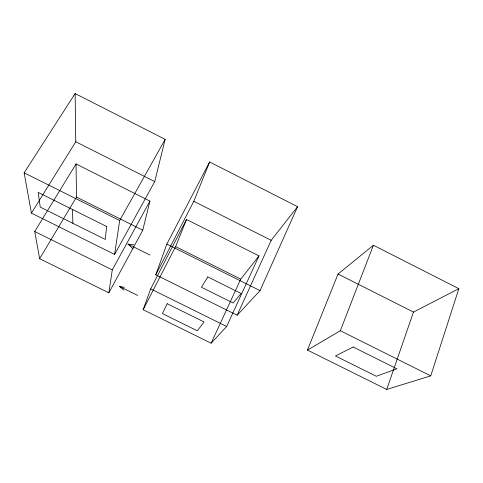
<?xml version="1.0" encoding="UTF-8"?>
<svg xmlns="http://www.w3.org/2000/svg" width="483" height="483" viewBox="0 0 483 483"><rect width="100%" height="100%" fill="white"/><g stroke="black" fill="none" stroke-linecap="round" stroke-linejoin="round"><path stroke-width="0.72" d="M108.856 292.813L112.285 269.888L149.935 201.091L76.054 163.972L34.74 231.52L39.642 258.713L108.856 292.813L142.763 230.192L149.935 201.091M114.604 254.402L119.675 220.52L165.15 139.339L75.131 93.563L24.15 172.811L31.419 213.124L114.604 254.402L154.741 181.59L165.15 139.339M430.745 375.871L458.85 288.689L373.413 245.243L338.04 274.036L307.448 350.097L386.72 389.437L430.745 375.871L340.352 330.728L307.448 350.097M386.72 389.437L413.472 312.078L458.85 288.689M143.149 309.706L150.672 288.882L186.516 219.475L258.991 255.887L226.672 326.484L211.125 343.196L143.149 309.706L175.613 246.608L186.516 219.475M155.749 274.821L166.852 244.078L209.634 161.962L297.576 206.676L260.041 290.621L237.159 315.218L155.749 274.821L193.822 201.302L209.634 161.962M340.352 330.728L373.413 245.243M237.159 315.218L271.192 240.323L297.576 206.676M211.125 343.196L240.751 279.15L258.991 255.887M39.642 258.713L76.489 197.088L76.054 163.972M31.419 213.124L75.765 141.754L75.131 93.563M133.036 248.866L127.983 244.108L133.948 244.796M123.775 290.084L119.549 286.479L124.397 287.331M119.549 286.479L137.661 295.421M34.74 231.52L112.285 269.888M150.672 288.882L226.672 326.484M127.983 244.108L149.959 255.048M76.489 197.088L142.763 230.192M175.613 246.608L240.751 279.15M24.15 172.811L119.675 220.52M166.852 244.078L260.041 290.621M75.765 141.754L154.741 181.59M193.822 201.302L271.192 240.323M338.04 274.036L413.472 312.078M72.474 209.477L72.867 223.321M106.604 226.485L105.276 239.435L40.264 207.116L38.133 192.367L106.604 226.485M167.172 303.704L162.409 313.576L197.318 330.789L204.086 321.95L167.172 303.704M207.799 276.916L201.435 287.24L233.132 302.998L241.138 293.531L207.799 276.916M353.224 347.023L335.425 355.947L376.317 376.269L396.887 368.795L353.224 347.023"/></g></svg>
